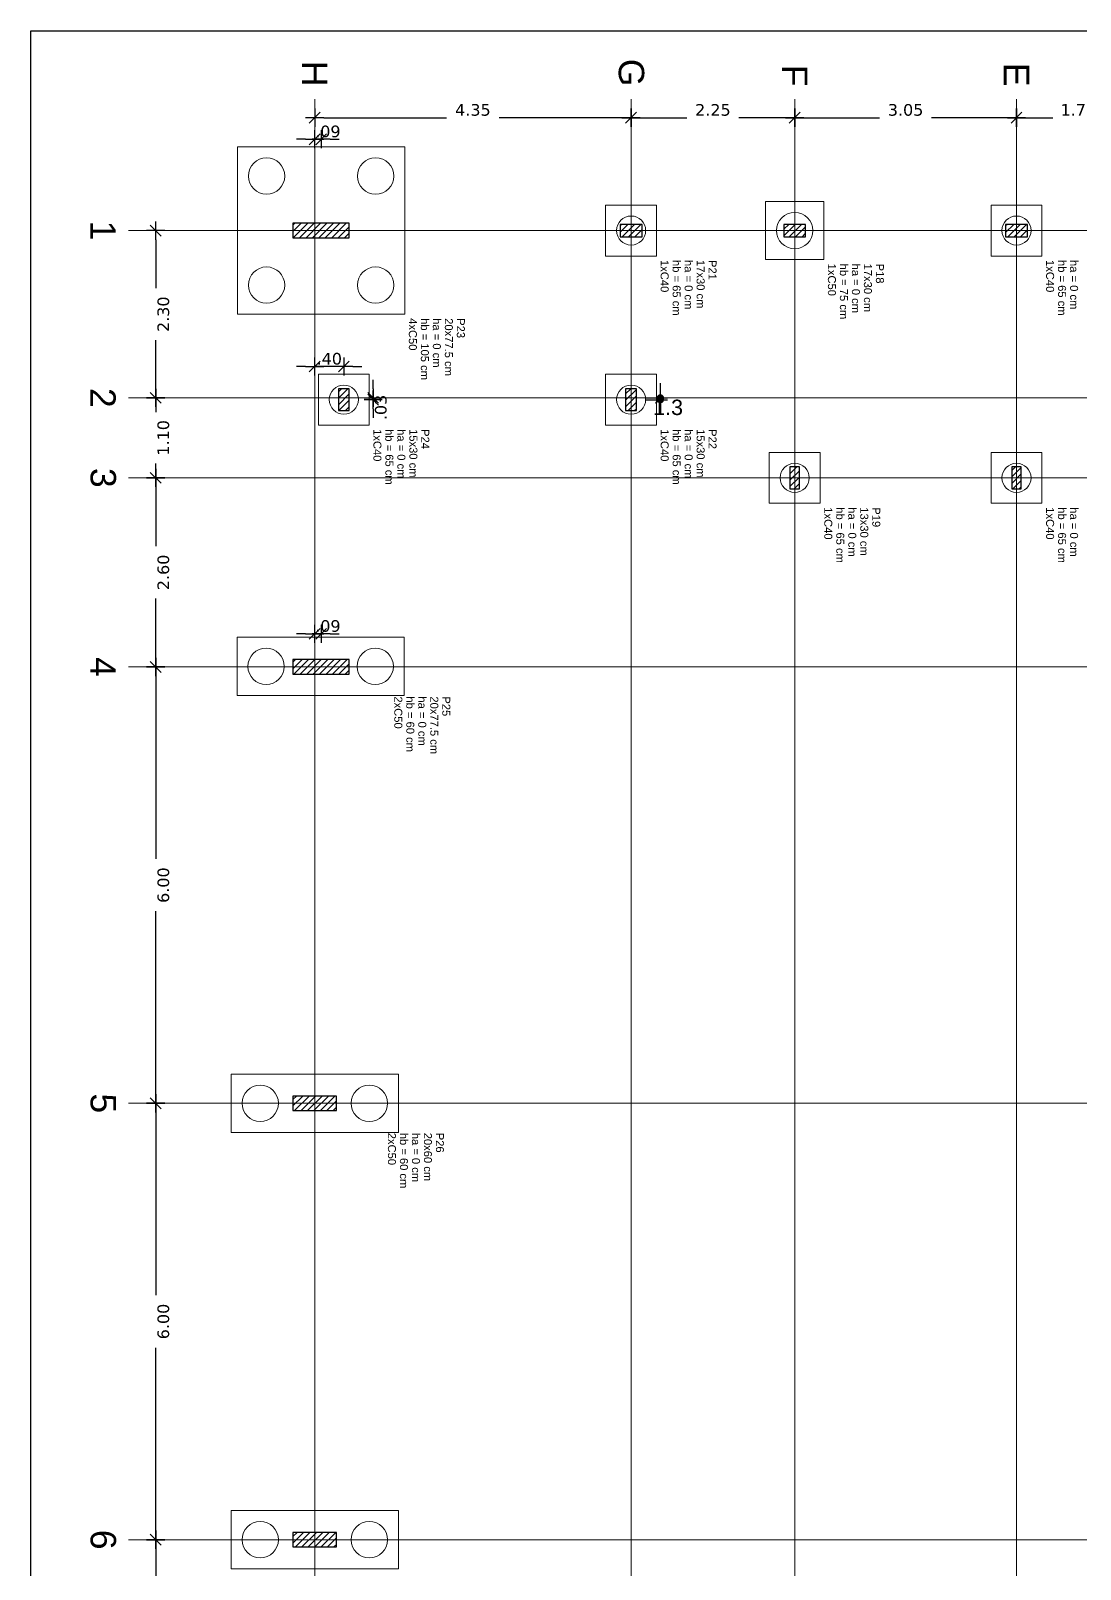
# Model space of a CAD drawing. Extents: x 25 to 1028, y -81 to 176.
# Drawn here: x 812.4 to 826.83, y -16.64 to 4.51 of the extents above; entities that cross this region are included whole.
import ezdxf

# ---------------------------------------------------------------- set-up
doc = ezdxf.new("R2010")
doc.units = 0
doc.header["$LTSCALE"] = 0.3
doc.header["$PDSIZE"] = 0.1
doc.layers.get('0').update_dxf_attribs({"linetype": 'CONTINUOUS'})
doc.layers.get('Defpoints').update_dxf_attribs({"linetype": 'CONTINUOUS'})
doc.layers.add('ARQ-CTA-1_100', color=1, linetype='CONTINUOUS')
for name, color, linetype, lineweight in [('LC-Cotas', 7, 'CONTINUOUS', 5), ('LC-Eixos', 9, 'CONTINUOUS', 5), ('LC-Estacas dos blocos', 1, 'CONTINUOUS', 20), ('LC-Hachuras dos pilares', 9, 'CONTINUOUS', 5), ('LC-Seção das fundações', 7, 'CONTINUOUS', 5), ('LC-Seção dos pilares', 4, 'CONTINUOUS', 30), ('LC-Textos', 3, 'CONTINUOUS', 20)]:
    doc.layers.add(name, color=color, linetype=linetype, lineweight=lineweight)
doc.layers.add('VPort', color=45, linetype='CONTINUOUS', plot=False)
doc.styles.add('Arial', font='arial.ttf')
doc.styles.add('FNDE Texto Cota 0100', font='verdana.ttf', dxfattribs={"height": 0.16})
doc.dimstyles.new('FNDE 1-0100', dxfattribs={"dimscale": 2.5, "dimtxt": 0.16, "dimasz": 0.05, "dimexe": 0.15, "dimexo": 0.15, "dimgap": 0.05, "dimtad": 1, "dimzin": 4, "dimdsep": 46, "dimtxsty": 'FNDE Texto Cota 0100', "dimblk": 'tic', "dimcen": 0.15, "dimdle": 0.15, "dimse1": 1, "dimse2": 1, "dimclrd": 251, "dimclre": 251, "dimclrt": 256, "dimaunit": 1, "dimadec": 3, "dimazin": 0, "dimtfac": 1, "dimtix": 1, "dimtmove": 2, "dimatfit": 3, "dimldrblk": 'tic', "dimfxl": 0.15, "dimtvp": 1, "dimtolj": 1, "dimtzin": 0, "dimarcsym": 0})
doc.dimstyles.new('UM_50.000000', dxfattribs={"dimtxt": 0.18, "dimasz": 0.1, "dimexe": 0.1, "dimexo": 0.2, "dimgap": 0, "dimtad": 1, "dimtih": 1, "dimtoh": 1, "dimdec": 1, "dimlfac": 50, "dimzin": 0, "dimdsep": 46, "dimtxsty": 'Standard', "dimblk": 'CLOSED', "dimblk1": 'CLOSED', "dimblk2": 'CLOSED', "dimcen": 0.09, "dimdle": 0.1, "dimadec": 1, "dimazin": 2, "dimtfac": 1, "dimtdec": 4, "dimtofl": 0, "dimtmove": 0, "dimatfit": 3, "dimldrblk": 'CLOSED', "dimfxl": 1, "dimtolj": 1, "dimarcsym": 0})
pattern_1 = [(45, (833.654795, 71.19387), (-0.044194174, 0.044194174), [])]

# ---------------------------------------------------------------- blocks, each defined once
blk = doc.blocks.new('_DOT')
at = {"color": 0, "linetype": 'ByBlock', "lineweight": -2}
blk.add_line((-0.5, 0), (-1, 0), dxfattribs=at)
at = {"color": 0, "linetype": 'ByBlock', "const_width": 0.5}
blk.add_lwpolyline([(-0.25, 0, 1), (0.25, 0, 1)], format="xyb", close=True, dxfattribs=at)
blk = doc.blocks.new('*D153')
at = {"layer": 'Defpoints', "color": 0}
for p in [(820.655, -0.537), (820.655, -0.562), (821.058, -0.537)]:
    blk.add_point(p, dxfattribs=at)
at = {"layer": 'LC-Cotas', "color": 0, "lineweight": -2}
for p, q in [((821.058, -0.437), (821.058, -0.337)), ((820.855, -0.537), (821.158, -0.537)), ((820.855, -0.562), (821.158, -0.562)), ((821.058, -0.662), (821.058, -0.762))]:
    blk.add_line(p, q, dxfattribs=at)
at = {"layer": 'LC-Cotas', "color": 0, "lineweight": -2, "xscale": 0.1, "yscale": 0.1, "zscale": 0.1}
for p, rotation in [((821.058, -0.537), 270), ((821.058, -0.562), 90)]:
    blk.add_blockref('_DOT', p, dxfattribs=dict(at, rotation=rotation))
at = {"layer": 'LC-Cotas', "insert": (821.164, -0.669), "char_height": 0.2118, "attachment_point": 5, "rotation": 0.0057, "style": 'Arial'}
blk.add_mtext('\\A1;1.3', dxfattribs=at)
blk = doc.blocks.new('DOT')
for p, q in [((1.5, 0), (-1.5, 0)), ((0, -1.5), (0, 1.5))]:
    blk.add_line(p, q)
blk.add_circle((0, 0), 0.5)
blk = doc.blocks.new('tic')
at = {"color": 251}
for p, q in [((-1, 0), (1, 0)), ((0, -1), (0, 1))]:
    blk.add_line(p, q, dxfattribs=at)
blk.add_line((-0.6, -0.6), (0.6, 0.6))
blk = doc.blocks.new('*D154')
at = {"layer": 'ARQ-CTA-1_100', "color": 251, "lineweight": -2}
for p, q in [((816.18, 3.019), (816.055, 3.019)), ((816.393, 3.019), (816.305, 3.019)), ((816.518, 3.019), (816.643, 3.019))]:
    blk.add_line(p, q, dxfattribs=at)
at = {"layer": 'Defpoints', "color": 0}
for p in [(816.305, 3.019), (816.305, 1.763), (816.393, 1.763)]:
    blk.add_point(p, dxfattribs=at)
at = {"layer": 'ARQ-CTA-1_100', "color": 251, "lineweight": -2, "xscale": 0.125, "yscale": 0.125, "zscale": 0.125}
blk.add_blockref('tic', (816.305, 3.019), dxfattribs=at)
at = {"layer": 'ARQ-CTA-1_100', "color": 251, "lineweight": -2, "xscale": 0.125, "yscale": 0.125, "zscale": 0.125, "rotation": 180}
blk.add_blockref('tic', (816.393, 3.019), dxfattribs=at)
at = {"layer": 'ARQ-CTA-1_100', "insert": (816.486, 3.125), "char_height": 0.16, "attachment_point": 5, "style": 'FNDE Texto Cota 0100'}
blk.add_mtext('\\A1;.09', dxfattribs=at)
blk = doc.blocks.new('*D155')
at = {"layer": 'ARQ-CTA-1_100', "color": 251, "lineweight": -2}
for p, q in [((816.18, -0.106), (816.055, -0.106)), ((816.705, -0.106), (816.305, -0.106)), ((816.83, -0.106), (816.955, -0.106))]:
    blk.add_line(p, q, dxfattribs=at)
at = {"layer": 'Defpoints', "color": 0}
for p in [(816.305, -0.106), (816.305, -0.562), (816.705, -0.562)]:
    blk.add_point(p, dxfattribs=at)
at = {"layer": 'ARQ-CTA-1_100', "color": 251, "lineweight": -2, "xscale": 0.125, "yscale": 0.125, "zscale": 0.125}
blk.add_blockref('tic', (816.305, -0.106), dxfattribs=at)
at = {"layer": 'ARQ-CTA-1_100', "color": 251, "lineweight": -2, "xscale": 0.125, "yscale": 0.125, "zscale": 0.125, "rotation": 180}
blk.add_blockref('tic', (816.705, -0.106), dxfattribs=at)
at = {"layer": 'ARQ-CTA-1_100', "insert": (816.505, 0), "char_height": 0.16, "attachment_point": 5, "style": 'FNDE Texto Cota 0100'}
blk.add_mtext('\\A1;.40', dxfattribs=at)
blk = doc.blocks.new('*D156')
at = {"layer": 'ARQ-CTA-1_100', "color": 251, "lineweight": -2}
for p, q in [((817.108, -0.412), (817.108, -0.287)), ((817.108, -0.562), (817.108, -0.537)), ((817.108, -0.687), (817.108, -0.812))]:
    blk.add_line(p, q, dxfattribs=at)
at = {"layer": 'Defpoints', "color": 0}
for p in [(816.705, -0.537), (816.705, -0.562), (817.108, -0.537)]:
    blk.add_point(p, dxfattribs=at)
at = {"layer": 'ARQ-CTA-1_100', "color": 251, "lineweight": -2, "xscale": 0.125, "yscale": 0.125, "zscale": 0.125}
for p, rotation in [((817.108, -0.537), 270), ((817.108, -0.562), 90)]:
    blk.add_blockref('tic', p, dxfattribs=dict(at, rotation=rotation))
at = {"layer": 'ARQ-CTA-1_100', "insert": (817.214, -0.669), "char_height": 0.16, "attachment_point": 5, "rotation": 90, "style": 'FNDE Texto Cota 0100'}
blk.add_mtext('\\A1;.03', dxfattribs=at)
blk = doc.blocks.new('*D157')
at = {"layer": 'ARQ-CTA-1_100', "color": 251, "lineweight": -2}
for p, q in [((816.18, -3.781), (816.055, -3.781)), ((816.393, -3.781), (816.305, -3.781)), ((816.518, -3.781), (816.643, -3.781))]:
    blk.add_line(p, q, dxfattribs=at)
at = {"layer": 'Defpoints', "color": 0}
for p in [(816.305, -3.781), (816.305, -4.237), (816.393, -4.237)]:
    blk.add_point(p, dxfattribs=at)
at = {"layer": 'ARQ-CTA-1_100', "color": 251, "lineweight": -2, "xscale": 0.125, "yscale": 0.125, "zscale": 0.125}
blk.add_blockref('tic', (816.305, -3.781), dxfattribs=at)
at = {"layer": 'ARQ-CTA-1_100', "color": 251, "lineweight": -2, "xscale": 0.125, "yscale": 0.125, "zscale": 0.125, "rotation": 180}
blk.add_blockref('tic', (816.393, -3.781), dxfattribs=at)
at = {"layer": 'ARQ-CTA-1_100', "insert": (816.486, -3.675), "char_height": 0.16, "attachment_point": 5, "style": 'FNDE Texto Cota 0100'}
blk.add_mtext('\\A1;.09', dxfattribs=at)
blk = doc.blocks.new('*D159')
at = {"layer": 'ARQ-CTA-1_100', "color": 251, "lineweight": -2}
for p, q in [((816.43, 3.315), (818.117, 3.315)), ((820.53, 3.315), (818.843, 3.315))]:
    blk.add_line(p, q, dxfattribs=at)
at = {"layer": 'Defpoints', "color": 0}
for p in [(816.305, 3.315), (820.655, 3.315), (820.655, 3.315)]:
    blk.add_point(p, dxfattribs=at)
at = {"layer": 'ARQ-CTA-1_100', "color": 251, "lineweight": -2, "xscale": 0.125, "yscale": 0.125, "zscale": 0.125, "rotation": 180}
blk.add_blockref('tic', (816.305, 3.315), dxfattribs=at)
at = {"layer": 'ARQ-CTA-1_100', "color": 251, "lineweight": -2, "xscale": 0.125, "yscale": 0.125, "zscale": 0.125}
blk.add_blockref('tic', (820.655, 3.315), dxfattribs=at)
at = {"layer": 'ARQ-CTA-1_100', "insert": (818.48, 3.421), "char_height": 0.16, "attachment_point": 5, "style": 'FNDE Texto Cota 0100'}
blk.add_mtext('\\A1;4.35', dxfattribs=at)
blk = doc.blocks.new('*D160')
at = {"layer": 'ARQ-CTA-1_100', "color": 251, "lineweight": -2}
for p, q in [((820.78, 3.315), (821.422, 3.315)), ((822.78, 3.315), (822.139, 3.315))]:
    blk.add_line(p, q, dxfattribs=at)
at = {"layer": 'Defpoints', "color": 0}
for p in [(820.655, 3.315), (822.905, 3.315), (822.905, 3.315)]:
    blk.add_point(p, dxfattribs=at)
at = {"layer": 'ARQ-CTA-1_100', "color": 251, "lineweight": -2, "xscale": 0.125, "yscale": 0.125, "zscale": 0.125, "rotation": 180}
blk.add_blockref('tic', (820.655, 3.315), dxfattribs=at)
at = {"layer": 'ARQ-CTA-1_100', "color": 251, "lineweight": -2, "xscale": 0.125, "yscale": 0.125, "zscale": 0.125}
blk.add_blockref('tic', (822.905, 3.315), dxfattribs=at)
at = {"layer": 'ARQ-CTA-1_100', "insert": (821.78, 3.421), "char_height": 0.16, "attachment_point": 5, "style": 'FNDE Texto Cota 0100'}
blk.add_mtext('\\A1;2.25', dxfattribs=at)
blk = doc.blocks.new('*D161')
at = {"layer": 'ARQ-CTA-1_100', "color": 251, "lineweight": -2}
for p, q in [((823.03, 3.315), (824.072, 3.315)), ((825.83, 3.315), (824.788, 3.315))]:
    blk.add_line(p, q, dxfattribs=at)
at = {"layer": 'Defpoints', "color": 0}
for p in [(822.905, 3.315), (825.955, 3.315), (825.955, 3.315)]:
    blk.add_point(p, dxfattribs=at)
at = {"layer": 'ARQ-CTA-1_100', "color": 251, "lineweight": -2, "xscale": 0.125, "yscale": 0.125, "zscale": 0.125, "rotation": 180}
blk.add_blockref('tic', (822.905, 3.315), dxfattribs=at)
at = {"layer": 'ARQ-CTA-1_100', "color": 251, "lineweight": -2, "xscale": 0.125, "yscale": 0.125, "zscale": 0.125}
blk.add_blockref('tic', (825.955, 3.315), dxfattribs=at)
at = {"layer": 'ARQ-CTA-1_100', "insert": (824.43, 3.421), "char_height": 0.16, "attachment_point": 5, "style": 'FNDE Texto Cota 0100'}
blk.add_mtext('\\A1;3.05', dxfattribs=at)
blk = doc.blocks.new('*D162')
at = {"layer": 'ARQ-CTA-1_100', "color": 251, "lineweight": -2}
for p, q in [((826.08, 3.315), (826.453, 3.315)), ((827.53, 3.315), (827.158, 3.315))]:
    blk.add_line(p, q, dxfattribs=at)
at = {"layer": 'Defpoints', "color": 0}
for p in [(825.955, 3.315), (827.655, 3.315), (827.655, 3.315)]:
    blk.add_point(p, dxfattribs=at)
at = {"layer": 'ARQ-CTA-1_100', "color": 251, "lineweight": -2, "xscale": 0.125, "yscale": 0.125, "zscale": 0.125, "rotation": 180}
blk.add_blockref('tic', (825.955, 3.315), dxfattribs=at)
at = {"layer": 'ARQ-CTA-1_100', "color": 251, "lineweight": -2, "xscale": 0.125, "yscale": 0.125, "zscale": 0.125}
blk.add_blockref('tic', (827.655, 3.315), dxfattribs=at)
at = {"layer": 'ARQ-CTA-1_100', "insert": (826.805, 3.421), "char_height": 0.16, "attachment_point": 5, "style": 'FNDE Texto Cota 0100'}
blk.add_mtext('\\A1;1.70', dxfattribs=at)
blk = doc.blocks.new('*D166')
at = {"layer": 'ARQ-CTA-1_100', "color": 251, "lineweight": -2}
for p, q in [((814.118, 1.638), (814.118, 0.972)), ((814.118, -0.412), (814.118, 0.254))]:
    blk.add_line(p, q, dxfattribs=at)
at = {"layer": 'Defpoints', "color": 0}
for p in [(814.118, 1.763), (814.118, -0.537), (814.118, -0.537)]:
    blk.add_point(p, dxfattribs=at)
at = {"layer": 'ARQ-CTA-1_100', "color": 251, "lineweight": -2, "xscale": 0.125, "yscale": 0.125, "zscale": 0.125}
for p, rotation in [((814.118, 1.763), 90), ((814.118, -0.537), 270)]:
    blk.add_blockref('tic', p, dxfattribs=dict(at, rotation=rotation))
at = {"layer": 'ARQ-CTA-1_100', "insert": (814.224, 0.613), "char_height": 0.16, "attachment_point": 5, "rotation": 90, "style": 'FNDE Texto Cota 0100'}
blk.add_mtext('\\A1;2.30', dxfattribs=at)
blk = doc.blocks.new('*D167')
at = {"layer": 'ARQ-CTA-1_100', "color": 251, "lineweight": -2}
for p, q in [((814.118, -0.662), (814.118, -0.734)), ((814.118, -1.512), (814.118, -1.439))]:
    blk.add_line(p, q, dxfattribs=at)
at = {"layer": 'Defpoints', "color": 0}
for p in [(814.118, -0.537), (814.118, -1.637), (814.118, -1.637)]:
    blk.add_point(p, dxfattribs=at)
at = {"layer": 'ARQ-CTA-1_100', "color": 251, "lineweight": -2, "xscale": 0.125, "yscale": 0.125, "zscale": 0.125}
for p, rotation in [((814.118, -0.537), 90), ((814.118, -1.637), 270)]:
    blk.add_blockref('tic', p, dxfattribs=dict(at, rotation=rotation))
at = {"layer": 'ARQ-CTA-1_100', "insert": (814.224, -1.087), "char_height": 0.16, "attachment_point": 5, "rotation": 90, "style": 'FNDE Texto Cota 0100'}
blk.add_mtext('\\A1;1.10', dxfattribs=at)
blk = doc.blocks.new('*D168')
at = {"layer": 'ARQ-CTA-1_100', "color": 251, "lineweight": -2}
for p, q in [((814.118, -1.762), (814.118, -2.578)), ((814.118, -4.112), (814.118, -3.296))]:
    blk.add_line(p, q, dxfattribs=at)
at = {"layer": 'Defpoints', "color": 0}
for p in [(814.118, -1.637), (814.118, -4.237), (814.118, -4.237)]:
    blk.add_point(p, dxfattribs=at)
at = {"layer": 'ARQ-CTA-1_100', "color": 251, "lineweight": -2, "xscale": 0.125, "yscale": 0.125, "zscale": 0.125}
for p, rotation in [((814.118, -1.637), 90), ((814.118, -4.237), 270)]:
    blk.add_blockref('tic', p, dxfattribs=dict(at, rotation=rotation))
at = {"layer": 'ARQ-CTA-1_100', "insert": (814.224, -2.937), "char_height": 0.16, "attachment_point": 5, "rotation": 90, "style": 'FNDE Texto Cota 0100'}
blk.add_mtext('\\A1;2.60', dxfattribs=at)
blk = doc.blocks.new('*D169')
at = {"layer": 'ARQ-CTA-1_100', "color": 251, "lineweight": -2}
for p, q in [((814.118, -4.362), (814.118, -6.876)), ((814.118, -10.112), (814.118, -7.597))]:
    blk.add_line(p, q, dxfattribs=at)
at = {"layer": 'Defpoints', "color": 0}
for p in [(814.118, -4.237), (814.118, -10.237), (814.118, -10.237)]:
    blk.add_point(p, dxfattribs=at)
at = {"layer": 'ARQ-CTA-1_100', "color": 251, "lineweight": -2, "xscale": 0.125, "yscale": 0.125, "zscale": 0.125}
for p, rotation in [((814.118, -4.237), 90), ((814.118, -10.237), 270)]:
    blk.add_blockref('tic', p, dxfattribs=dict(at, rotation=rotation))
at = {"layer": 'ARQ-CTA-1_100', "insert": (814.224, -7.237), "char_height": 0.16, "attachment_point": 5, "rotation": 90, "style": 'FNDE Texto Cota 0100'}
blk.add_mtext('\\A1;6.00', dxfattribs=at)
blk = doc.blocks.new('*D170')
at = {"layer": 'ARQ-CTA-1_100', "color": 251, "lineweight": -2}
for p, q in [((814.118, -10.362), (814.118, -12.876)), ((814.118, -16.112), (814.118, -13.597))]:
    blk.add_line(p, q, dxfattribs=at)
at = {"layer": 'Defpoints', "color": 0}
for p in [(814.118, -10.237), (814.118, -16.237), (814.118, -16.237)]:
    blk.add_point(p, dxfattribs=at)
at = {"layer": 'ARQ-CTA-1_100', "color": 251, "lineweight": -2, "xscale": 0.125, "yscale": 0.125, "zscale": 0.125}
for p, rotation in [((814.118, -10.237), 90), ((814.118, -16.237), 270)]:
    blk.add_blockref('tic', p, dxfattribs=dict(at, rotation=rotation))
at = {"layer": 'ARQ-CTA-1_100', "insert": (814.224, -13.237), "char_height": 0.16, "attachment_point": 5, "rotation": 90, "style": 'FNDE Texto Cota 0100'}
blk.add_mtext('\\A1;6.00', dxfattribs=at)
blk = doc.blocks.new('*D171')
at = {"layer": 'ARQ-CTA-1_100', "color": 251, "lineweight": -2}
for p, q in [((814.118, -16.362), (814.118, -18.876)), ((814.118, -22.112), (814.118, -19.597))]:
    blk.add_line(p, q, dxfattribs=at)
at = {"layer": 'Defpoints', "color": 0}
for p in [(814.118, -16.237), (814.118, -22.237), (814.118, -22.237)]:
    blk.add_point(p, dxfattribs=at)
at = {"layer": 'ARQ-CTA-1_100', "color": 251, "lineweight": -2, "xscale": 0.125, "yscale": 0.125, "zscale": 0.125}
for p, rotation in [((814.118, -16.237), 90), ((814.118, -22.237), 270)]:
    blk.add_blockref('tic', p, dxfattribs=dict(at, rotation=rotation))
at = {"layer": 'ARQ-CTA-1_100', "insert": (814.224, -19.237), "char_height": 0.16, "attachment_point": 5, "rotation": 90, "style": 'FNDE Texto Cota 0100'}
blk.add_mtext('\\A1;6.00', dxfattribs=at)

msp = doc.modelspace()

# ---------------------------------------------------------------- hatches: boundary and pattern name
at = {"layer": 'LC-Hachuras dos pilares', "linetype": 'Continuous'}
h = msp.add_hatch(dxfattribs=at)
h.set_pattern_fill('ANSI31', color=256, scale=0.5, style=0)
h.set_pattern_definition(pattern_1)
h.paths.add_polyline_path([(816.00529499, 1.86337157), (816.00529499, 1.66337157), (816.78029499, 1.66337157), (816.78029499, 1.86337157), (816.00529499, 1.86337157)])
h = msp.add_hatch(dxfattribs=at)
h.set_pattern_fill('ANSI31', color=256, scale=0.5, style=0)
h.set_pattern_definition(pattern_1)
h.paths.add_polyline_path([(820.50529499, 1.84837157), (820.50529499, 1.67837157), (820.80529499, 1.67837157), (820.80529499, 1.84837157), (820.50529499, 1.84837157)])
h = msp.add_hatch(dxfattribs=at)
h.set_pattern_fill('ANSI31', color=256, scale=0.5, style=0)
h.set_pattern_definition(pattern_1)
h.paths.add_polyline_path([(822.75529499, 1.84837157), (822.75529499, 1.67837157), (823.05529499, 1.67837157), (823.05529499, 1.84837157), (822.75529499, 1.84837157)])
h = msp.add_hatch(dxfattribs=at)
h.set_pattern_fill('ANSI31', color=256, scale=0.5, style=0)
h.set_pattern_definition(pattern_1)
h.paths.add_polyline_path([(825.80529499, 1.84837157), (825.80529499, 1.67837157), (826.10529499, 1.67837157), (826.10529499, 1.84837157), (825.80529499, 1.84837157)])
h = msp.add_hatch(dxfattribs=at)
h.set_pattern_fill('ANSI31', color=256, scale=0.5, style=0)
h.set_pattern_definition(pattern_1)
h.paths.add_polyline_path([(816.63029499, -0.71162843), (816.78029499, -0.71162843), (816.78029499, -0.41162843), (816.63029499, -0.41162843), (816.63029499, -0.71162843)])
h = msp.add_hatch(dxfattribs=at)
h.set_pattern_fill('ANSI31', color=256, scale=0.5, style=0)
h.set_pattern_definition(pattern_1)
h.paths.add_polyline_path([(820.58029499, -0.71162843), (820.73029499, -0.71162843), (820.73029499, -0.41162843), (820.58029499, -0.41162843), (820.58029499, -0.71162843)])
h = msp.add_hatch(dxfattribs=at)
h.set_pattern_fill('ANSI31', color=256, scale=0.5, style=0)
h.set_pattern_definition(pattern_1)
h.paths.add_polyline_path([(822.84029499, -1.78662843), (822.97029499, -1.78662843), (822.97029499, -1.48662843), (822.84029499, -1.48662843), (822.84029499, -1.78662843)])
h = msp.add_hatch(dxfattribs=at)
h.set_pattern_fill('ANSI31', color=256, scale=0.5, style=0)
h.set_pattern_definition(pattern_1)
h.paths.add_polyline_path([(825.89029499, -1.78662843), (826.02029499, -1.78662843), (826.02029499, -1.48662843), (825.89029499, -1.48662843), (825.89029499, -1.78662843)])
h = msp.add_hatch(dxfattribs=at)
h.set_pattern_fill('ANSI31', color=256, scale=0.5, style=0)
h.set_pattern_definition(pattern_1)
h.paths.add_polyline_path([(816.00529499, -4.13662843), (816.00529499, -4.33662843), (816.78029499, -4.33662843), (816.78029499, -4.13662843), (816.00529499, -4.13662843)])
h = msp.add_hatch(dxfattribs=at)
h.set_pattern_fill('ANSI31', color=256, scale=0.5, style=0)
h.set_pattern_definition(pattern_1)
h.paths.add_polyline_path([(816.00529499, -10.13662843), (816.00529499, -10.33662843), (816.60529499, -10.33662843), (816.60529499, -10.13662843), (816.00529499, -10.13662843)])
h = msp.add_hatch(dxfattribs=at)
h.set_pattern_fill('ANSI31', color=256, scale=0.5, style=0)
h.set_pattern_definition(pattern_1)
h.paths.add_polyline_path([(816.00529499, -16.13662843), (816.00529499, -16.33662843), (816.60529499, -16.33662843), (816.60529499, -16.13662843), (816.00529499, -16.13662843)])

# ---------------------------------------------------------------- linework, layer by layer
at = {"layer": 'LC-Eixos'}
for p, q in [((816.30529499, 3.56942902), (816.30529499, -37.51162843)), ((820.65529499, 3.56942902), (820.65529499, -37.51162843)), ((822.90529499, 3.56942902), (822.90529499, -37.51162843)), ((825.95529499, 3.56942902), (825.95529499, -37.51162843)), ((840.78029499, 1.76337157), (813.74279499, 1.76337157)), ((840.78029499, -0.53662843), (813.74279499, -0.53662843)), ((840.78029499, -1.63662843), (813.74279499, -1.63662843)), ((840.78029499, -4.23662843), (813.74279499, -4.23662843)), ((840.78029499, -10.23662843), (813.74279499, -10.23662843)), ((840.78029499, -16.23662843), (813.74279499, -16.23662843))]:
    msp.add_line(p, q, dxfattribs=at)
at = {"layer": 'LC-Estacas dos blocos'}
for centre, radius in [((815.64279499, 2.51337157), 0.25), ((817.14279499, 2.51337157), 0.25), ((820.65529499, 1.76337157), 0.2), ((822.90529499, 1.76337157), 0.25), ((825.95529499, 1.76337157), 0.2), ((815.64279499, 1.01337157), 0.25), ((817.14279499, 1.01337157), 0.25), ((816.70529499, -0.56162843), 0.2), ((820.65529499, -0.56162843), 0.2), ((822.90529499, -1.63662843), 0.2), ((825.95529499, -1.63662843), 0.2), ((815.63687392, -4.22880692), 0.25), ((817.13687392, -4.22880692), 0.25), ((815.55529499, -10.23662843), 0.25), ((817.05529499, -10.23662843), 0.25), ((815.55529499, -16.23662843), 0.25), ((817.05529499, -16.23662843), 0.25)]:
    msp.add_circle(centre, radius, dxfattribs=at)
at = {"layer": 'LC-Seção das fundações'}
for points in [[(817.54279499, 2.91337157), (815.24279499, 2.91337157), (815.24279499, 0.61337157), (817.54279499, 0.61337157), (817.54279499, 2.91337157)], [(823.30529499, 2.16337157), (822.50529499, 2.16337157), (822.50529499, 1.36337157), (823.30529499, 1.36337157), (823.30529499, 2.16337157)], [(821.00529499, 2.11337157), (820.30529499, 2.11337157), (820.30529499, 1.41337157), (821.00529499, 1.41337157), (821.00529499, 2.11337157)], [(826.30529499, 2.11337157), (825.60529499, 2.11337157), (825.60529499, 1.41337157), (826.30529499, 1.41337157), (826.30529499, 2.11337157)], [(816.35529499, -0.21162843), (816.35529499, -0.91162843), (817.05529499, -0.91162843), (817.05529499, -0.21162843), (816.35529499, -0.21162843)], [(820.30529499, -0.21162843), (820.30529499, -0.91162843), (821.00529499, -0.91162843), (821.00529499, -0.21162843), (820.30529499, -0.21162843)], [(822.55529499, -1.28662843), (822.55529499, -1.98662843), (823.25529499, -1.98662843), (823.25529499, -1.28662843), (822.55529499, -1.28662843)], [(825.60529499, -1.28662843), (825.60529499, -1.98662843), (826.30529499, -1.98662843), (826.30529499, -1.28662843), (825.60529499, -1.28662843)], [(815.23687392, -3.82880692), (815.23687392, -4.62880692), (817.53687392, -4.62880692), (817.53687392, -3.82880692), (815.23687392, -3.82880692)], [(815.15529499, -9.83662843), (815.15529499, -10.63662843), (817.45529499, -10.63662843), (817.45529499, -9.83662843), (815.15529499, -9.83662843)], [(815.15529499, -15.83662843), (815.15529499, -16.63662843), (817.45529499, -16.63662843), (817.45529499, -15.83662843), (815.15529499, -15.83662843)]]:
    msp.add_lwpolyline(points, close=True, dxfattribs=at)
at = {"layer": 'LC-Seção dos pilares'}
for points in [[(816.00529499, 1.86337157), (816.00529499, 1.66337157), (816.78029499, 1.66337157), (816.78029499, 1.86337157), (816.00529499, 1.86337157)], [(820.50529499, 1.84837157), (820.50529499, 1.67837157), (820.80529499, 1.67837157), (820.80529499, 1.84837157), (820.50529499, 1.84837157)], [(822.75529499, 1.84837157), (822.75529499, 1.67837157), (823.05529499, 1.67837157), (823.05529499, 1.84837157), (822.75529499, 1.84837157)], [(825.80529499, 1.84837157), (825.80529499, 1.67837157), (826.10529499, 1.67837157), (826.10529499, 1.84837157), (825.80529499, 1.84837157)], [(816.63029499, -0.71162843), (816.78029499, -0.71162843), (816.78029499, -0.41162843), (816.63029499, -0.41162843), (816.63029499, -0.71162843)], [(820.58029499, -0.71162843), (820.73029499, -0.71162843), (820.73029499, -0.41162843), (820.58029499, -0.41162843), (820.58029499, -0.71162843)], [(822.84029499, -1.78662843), (822.97029499, -1.78662843), (822.97029499, -1.48662843), (822.84029499, -1.48662843), (822.84029499, -1.78662843)], [(825.89029499, -1.78662843), (826.02029499, -1.78662843), (826.02029499, -1.48662843), (825.89029499, -1.48662843), (825.89029499, -1.78662843)], [(816.00529499, -4.13662843), (816.00529499, -4.33662843), (816.78029499, -4.33662843), (816.78029499, -4.13662843), (816.00529499, -4.13662843)], [(816.00529499, -10.13662843), (816.00529499, -10.33662843), (816.60529499, -10.33662843), (816.60529499, -10.13662843), (816.00529499, -10.13662843)], [(816.00529499, -10.13662843), (816.00529499, -10.33662843), (816.60529499, -10.33662843), (816.60529499, -10.13662843), (816.00529499, -10.13662843)], [(816.00529499, -16.13662843), (816.00529499, -16.33662843), (816.60529499, -16.33662843), (816.60529499, -16.13662843), (816.00529499, -16.13662843)]]:
    msp.add_lwpolyline(points, close=True, dxfattribs=at)
at = {"layer": 'VPort'}
msp.add_lwpolyline([(812.40033924, 4.51030904), (858.72820673, 4.51030904), (858.72820673, -37.84875382), (812.40033924, -37.84875382)], close=True, dxfattribs=at)

# ---------------------------------------------------------------- texts
at = {"layer": 'LC-Textos', "rotation": 270, "line_spacing_factor": 0.798, "style": 'Arial'}
for s, insert, char_height, width, attachment_point in [('H', (816.13029499, 3.74442902), 0.35, 0.42, 9), ('G', (820.48029499, 3.74442902), 0.35, 0.42, 9), ('E', (825.78029499, 3.74442902), 0.35, 0.42, 9), ('F', (822.73029499, 3.74442902), 0.35, 0.42, 9), ('1', (813.21779499, 1.76337157), 0.35, 0.42, 8), ('1xC40', (821.06009499, 1.35837157), 0.11, 0.66, 7), ('hb = 65 cm', (821.22509499, 1.35837157), 0.11, 1.32, 7), ('ha = 0 cm', (821.39009499, 1.35837157), 0.11, 1.188, 7), ('17x30 cm', (821.55509499, 1.35837157), 0.11, 1.056, 7), ('P21', (821.72009499, 1.35837157), 0.11, 0.396, 7), ('1xC50', (823.36009499, 1.30837157), 0.11, 0.66, 7), ('hb = 75 cm', (823.52509499, 1.30837157), 0.11, 1.32, 7), ('ha = 0 cm', (823.69009499, 1.30837157), 0.11, 1.188, 7), ('17x30 cm', (823.85509499, 1.30837157), 0.11, 1.056, 7), ('P18', (824.02009499, 1.30837157), 0.11, 0.396, 7), ('1xC40', (826.36009499, 1.35837157), 0.11, 0.66, 7), ('hb = 65 cm', (826.52509499, 1.35837157), 0.11, 1.32, 7), ('ha = 0 cm', (826.69009499, 1.35837157), 0.11, 1.188, 7), ('4xC50', (817.59759499, 0.55837157), 0.11, 0.66, 7), ('hb = 105 cm', (817.76259499, 0.55837157), 0.11, 1.452, 7), ('ha = 0 cm', (817.92759499, 0.55837157), 0.11, 1.188, 7), ('20x77.5 cm', (818.09259499, 0.55837157), 0.11, 1.32, 7), ('P23', (818.25759499, 0.55837157), 0.11, 0.396, 7), ('2', (813.21779499, -0.53662843), 0.35, 0.42, 8), ('1xC40', (817.11009499, -0.96662843), 0.11, 0.66, 7), ('hb = 65 cm', (817.27509499, -0.96662843), 0.11, 1.32, 7), ('ha = 0 cm', (817.44009499, -0.96662843), 0.11, 1.188, 7), ('15x30 cm', (817.60509499, -0.96662843), 0.11, 1.056, 7), ('P24', (817.77009499, -0.96662843), 0.11, 0.396, 7), ('1xC40', (821.06009499, -0.96662843), 0.11, 0.66, 7), ('hb = 65 cm', (821.22509499, -0.96662843), 0.11, 1.32, 7), ('ha = 0 cm', (821.39009499, -0.96662843), 0.11, 1.188, 7), ('15x30 cm', (821.55509499, -0.96662843), 0.11, 1.056, 7), ('P22', (821.72009499, -0.96662843), 0.11, 0.396, 7), ('3', (813.21779499, -1.63662843), 0.35, 0.42, 8), ('1xC40', (823.31009499, -2.04162843), 0.11, 0.66, 7), ('hb = 65 cm', (823.47509499, -2.04162843), 0.11, 1.32, 7), ('ha = 0 cm', (823.64009499, -2.04162843), 0.11, 1.188, 7), ('13x30 cm', (823.80509499, -2.04162843), 0.11, 1.056, 7), ('P19', (823.97009499, -2.04162843), 0.11, 0.396, 7), ('1xC40', (826.36009499, -2.04162843), 0.11, 0.66, 7), ('hb = 65 cm', (826.52509499, -2.04162843), 0.11, 1.32, 7), ('ha = 0 cm', (826.69009499, -2.04162843), 0.11, 1.188, 7), ('4', (813.21779499, -4.23662843), 0.35, 0.42, 8), ('2xC50', (817.39759499, -4.64162843), 0.11, 0.66, 7), ('hb = 60 cm', (817.56259499, -4.64162843), 0.11, 1.32, 7), ('ha = 0 cm', (817.72759499, -4.64162843), 0.11, 1.188, 7), ('20x77.5 cm', (817.89259499, -4.64162843), 0.11, 1.32, 7), ('P25', (818.05759499, -4.64162843), 0.11, 0.396, 7), ('5', (813.21779499, -10.23662843), 0.35, 0.42, 8), ('2xC50', (817.31009499, -10.64162843), 0.11, 0.66, 7), ('hb = 60 cm', (817.47509499, -10.64162843), 0.11, 1.32, 7), ('ha = 0 cm', (817.64009499, -10.64162843), 0.11, 1.188, 7), ('20x60 cm', (817.80509499, -10.64162843), 0.11, 1.056, 7), ('P26', (817.97009499, -10.64162843), 0.11, 0.396, 7), ('6', (813.21779499, -16.23662843), 0.35, 0.42, 8)]:
    msp.add_mtext(s, dxfattribs=dict(at, insert=insert, char_height=char_height, width=width, attachment_point=attachment_point))

# ---------------------------------------------------------------- dimensions: what is measured, and where the dimension line sits
at = {"layer": 'ARQ-CTA-1_100'}
for base, p1, p2, picture, middle in [((820.65529499, 3.31522346), (816.30529499, 3.31522346), (820.65529499, 3.31522346), '*D159', (818.48029499, 3.42112346)), ((822.90529499, 3.31522346), (820.65529499, 3.31522346), (822.90529499, 3.31522346), '*D160', (821.78029499, 3.42112346)), ((825.95529499, 3.31522346), (822.90529499, 3.31522346), (825.95529499, 3.31522346), '*D161', (824.43029499, 3.42112346)), ((827.65529499, 3.31522346), (825.95529499, 3.31522346), (827.65529499, 3.31522346), '*D162', (826.80529499, 3.42112346)), ((816.30529499, 3.01927157), (816.39279499, 1.76337157), (816.30529499, 1.76337157), '*D154', (816.48610799, 3.12517157)), ((816.30529499, -0.10572843), (816.70529499, -0.56162843), (816.30529499, -0.56162843), '*D155', (816.50529499, 0.00017157)), ((816.30529499, -3.78072843), (816.39279499, -4.23662843), (816.30529499, -4.23662843), '*D157', (816.48610799, -3.67482843))]:
    dim = msp.add_linear_dim(base=base, p1=p1, p2=p2, dimstyle='FNDE 1-0100', dxfattribs=at)
    dim.commit()
    dim.dimension.update_dxf_attribs({"geometry": picture, "text_midpoint": middle, "dimtype": 160})
for base, p1, p2, picture, middle in [((814.11779499, -0.53662843), (814.11779499, 1.76337157), (814.11779499, -0.53662843), '*D166', (814.22369499, 0.61337157)), ((814.11779499, -1.63662843), (814.11779499, -0.53662843), (814.11779499, -1.63662843), '*D167', (814.22369499, -1.08662843)), ((817.1082449869, -0.5366284269), (816.7052949869, -0.5616284269), (816.7052949869, -0.5366284269), '*D156', (817.2141449869, -0.6689354269)), ((814.11779499, -4.23662843), (814.11779499, -1.63662843), (814.11779499, -4.23662843), '*D168', (814.22369499, -2.93662843)), ((814.11779499, -10.23662843), (814.11779499, -4.23662843), (814.11779499, -10.23662843), '*D169', (814.22369499, -7.23662843)), ((814.11779499, -16.23662843), (814.11779499, -10.23662843), (814.11779499, -16.23662843), '*D170', (814.22369499, -13.23662843)), ((814.11779499, -22.23662843), (814.11779499, -16.23662843), (814.11779499, -22.23662843), '*D171', (814.22369499, -19.23662843))]:
    dim = msp.add_linear_dim(base=base, p1=p1, p2=p2, angle=270, dimstyle='FNDE 1-0100', dxfattribs=at)
    dim.commit()
    dim.dimension.update_dxf_attribs({"geometry": picture, "text_midpoint": middle, "dimtype": 160})
at = {"layer": 'LC-Cotas'}
dim = msp.add_linear_dim(base=(821.0582449869, -0.5366284269), p1=(820.6552949869, -0.5616284269), p2=(820.6552949869, -0.5366284269), angle=270, dimstyle='UM_50.000000', override={"dimtxt": 0.2118, "dimasz": 0.1, "dimexe": 0.1, "dimexo": 0.2, "dimtad": 1, "dimtih": 0, "dimtoh": 0, "dimdec": 1, "dimlfac": 50, "dimzin": 8, "dimtxsty": 'Arial', "dimblk": 'DOT', "dimblk1": 'DOT', "dimblk2": 'DOT', "dimsah": 1, "dimdle": 0.1, "dimse1": 0, "dimse2": 0, "dimclrt": 256, "dimadec": 1, "dimazin": 3, "dimtmove": 2, "dimldrblk": 'DOT'}, dxfattribs=at)
dim.commit()
dim.dimension.update_dxf_attribs({"geometry": '*D153', "text_midpoint": (821.1641449869, -0.6689354269), "dimtype": 160, "text_rotation": 0.005729578})

doc.saveas('drawing.dxf')
